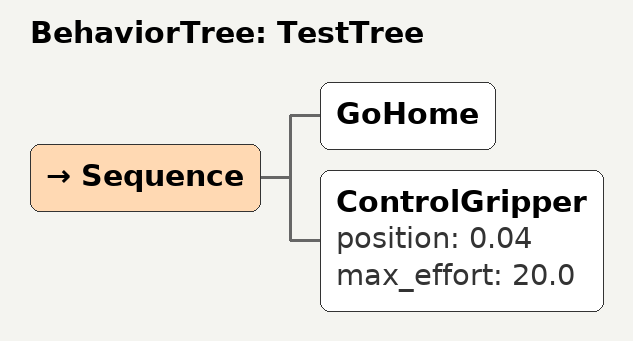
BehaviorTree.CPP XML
<root BTCPP_format="4" main_tree_to_execute="TestTree">
  <BehaviorTree ID="TestTree">
    <Sequence>
      <GoHome/>
      <ControlGripper position="0.04" max_effort="20.0"/>
    </Sequence>
  </BehaviorTree>
</root>
